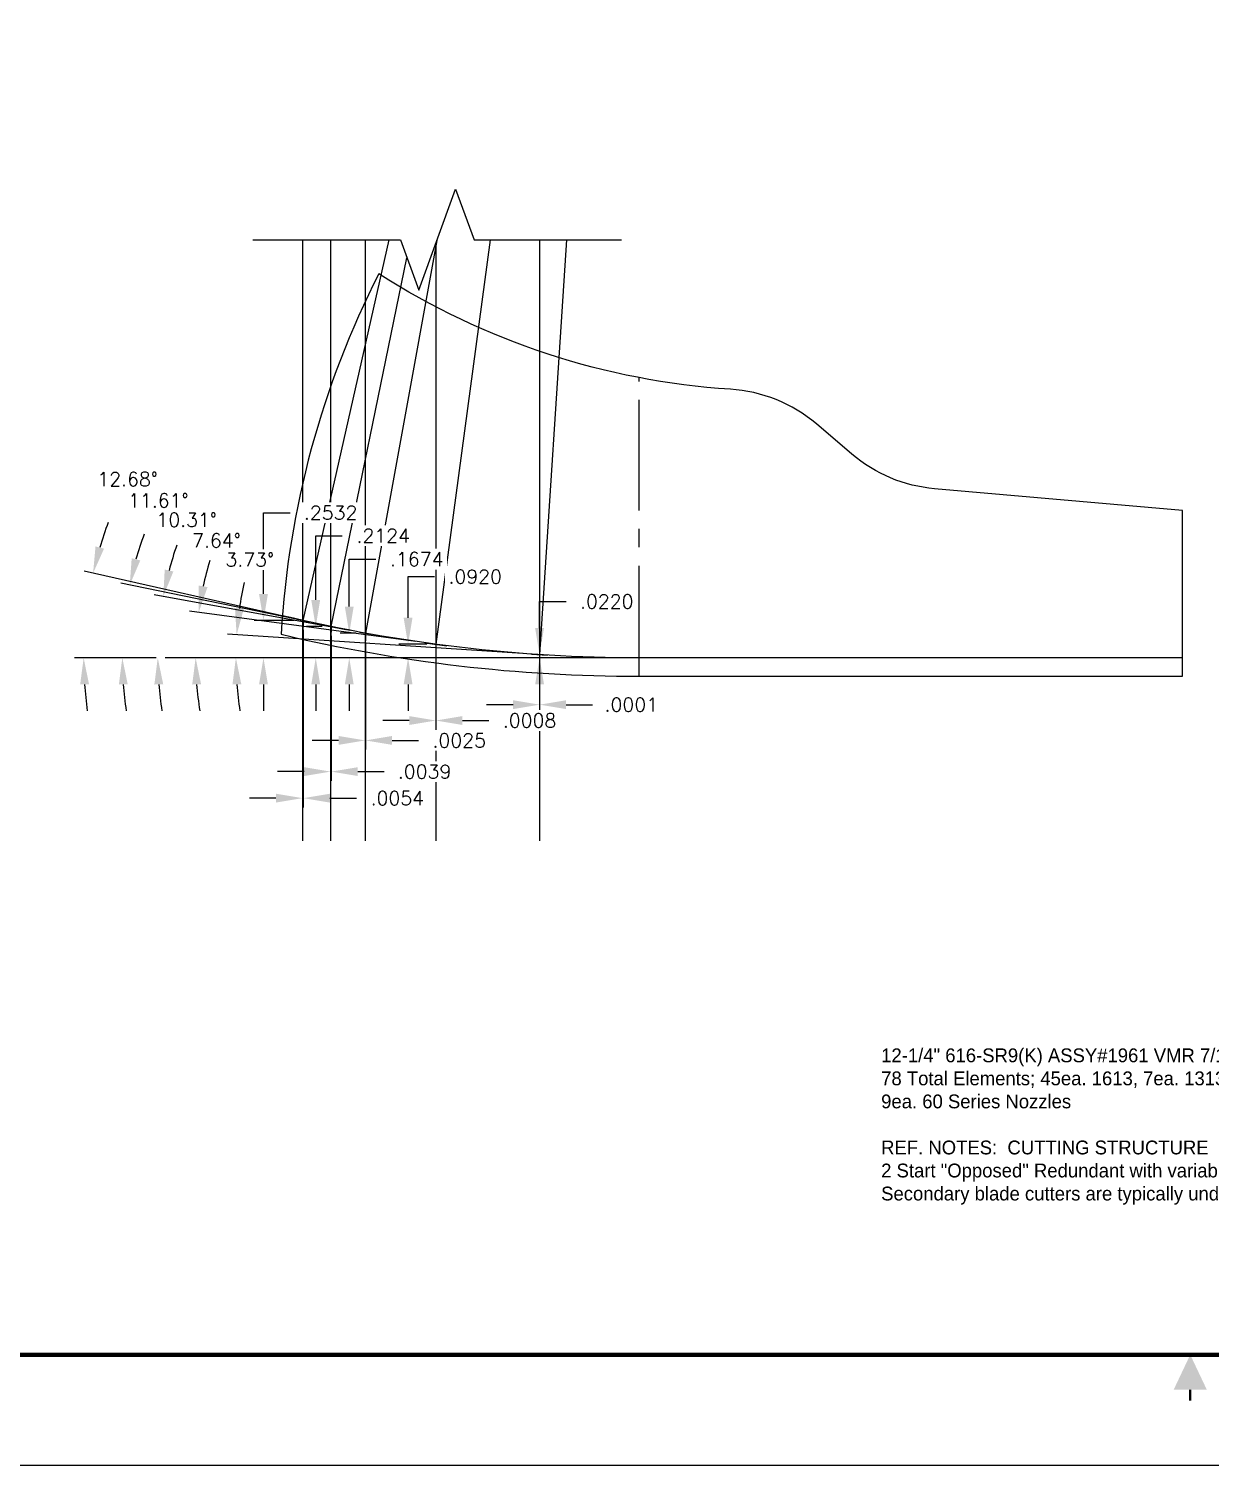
# Model space of a CAD drawing. Extents: x 0 to 34, y 0 to 24.5.
# Drawn here: x 9.12 to 17.14, y 0 to 9.75 of the extents above; entities that cross this region are included whole.
import ezdxf
from ezdxf.enums import TextEntityAlignment as Align

# ---------------------------------------------------------------- set-up
doc = ezdxf.new("R2010")
doc.units = 0
doc.header["$MEASUREMENT"] = 0
doc.linetypes.add('CENTER2', pattern=[1.125, 0.75, -0.125, 0.125, -0.125])
doc.layers.get('0').update_dxf_attribs({"linetype": 'CONTINUOUS'})
doc.layers.get('Defpoints').update_dxf_attribs({"color": 10, "linetype": 'CONTINUOUS'})
for name, color, linetype in [('CLine', 5, 'CENTER2'), ('Dims', 4, 'CONTINUOUS'), ('TEXT', 3, 'CONTINUOUS'), ('Title Block', 7, 'CONTINUOUS')]:
    doc.layers.add(name, color=color, linetype=linetype)
doc.styles.add('RomanD', font='romand.shx', dxfattribs={"width": 0.9})
doc.styles.add('RomanS', font='romans')
doc.dimstyles.get("Standard").update_dxf_attribs({"dimtxt": 0.094, "dimasz": 0.18, "dimexe": 0.0625, "dimexo": 0.0625, "dimgap": 0.09, "dimtad": 0, "dimtih": 1, "dimtoh": 1, "dimdec": 4, "dimzin": 4, "dimdsep": 46, "dimtxsty": 'RomanS', "dimcen": 0.09, "dimazin": 1, "dimtfac": 1, "dimtdec": 4, "dimtofl": 0, "dimtmove": 0, "dimatfit": 1, "dimfxl": 1, "dimtfill": 1, "dimtolj": 1, "dimtzin": 0, "dimarcsym": 0})

# ---------------------------------------------------------------- blocks, each defined once
blk = doc.blocks.new('COT_Dblock')
at = {"layer": 'Title Block', "color": 8}
blk.add_lwpolyline([(0, 0), (34, 0), (34, 22), (0, 22)], close=True, dxfattribs=at)
at = {"layer": 'Title Block', "const_width": 0.03}
blk.add_lwpolyline([(33.13, 21.25), (0.87, 21.25), (0.87, 0.75), (33.13, 0.75)], close=True, dxfattribs=at)
at = {"layer": 'Title Block', "const_width": 0.015}
blk.add_lwpolyline([(17, 0.4375), (17, 0.5125)], dxfattribs=at)
at = {"layer": 'Title Block'}
blk.add_solid([(16.8875, 0.5125), (17.1125, 0.5125), (17, 0.75)], dxfattribs=at)
at = {"layer": 'Title Block', "color": 1, "style": 'RomanS', "flags": 8}
for tag, p in [('FNAME', (0.62, 3.75)), ('REVDATE', (0.62, 2.25)), ('USER', (0.62, 0.75))]:
    blk.add_attdef(tag, text='', height=0.047, rotation=90, dxfattribs=at).set_placement(p, align=Align.BOTTOM_LEFT)
at = {"layer": 'Title Block', "color": 3, "style": 'RomanS', "flags": 8}
blk.add_attdef('DRAWN', text='', height=0.11, dxfattribs=at).set_placement((28.7003, 1.9844), align=Align.MIDDLE_CENTER)
for tag, p in [('DDATE', (28.3559, 1.6718)), ('CHECK', (28.3559, 1.406)), ('MATRL', (28.3559, 1.1487)), ('PDATE', (28.3559, 0.8829)), ('SCALE', (29.8959, 0.8555)), ('SHEET', (32.0053, 0.8555))]:
    blk.add_attdef(tag, text='', height=0.094, dxfattribs=at).set_placement(p, align=Align.MIDDLE_LEFT)
at = {"layer": 'Title Block', "color": 3, "style": 'RomanD', "width": 0.9, "flags": 8}
for tag, height, p in [('TITL1', 0.125, (31.337, 1.6835)), ('TITL2', 0.094, (31.337, 1.5143)), ('TITL3', 0.094, (31.337, 1.3739))]:
    blk.add_attdef(tag, text='', height=height, dxfattribs=at).set_placement(p, align=Align.MIDDLE_CENTER)
at = {"layer": 'Title Block', "color": 3, "style": 'RomanS', "flags": 8}
for tag, p in [('FSCM#', (30.3372, 1.1213)), ('DWG#', (31.8095, 1.1213)), ('REV#', (32.9697, 1.1213))]:
    blk.add_attdef(tag, text='', height=0.094, dxfattribs=at).set_placement(p, align=Align.TOP_CENTER)
blk = doc.blocks.new('*D129')
at = {"layer": 'Defpoints', "color": 0, "linetype": 'ByBlock'}
for p in [(12.5854, 5.4783), (12.5855, 5.5003), (12.5854, 5.1605)]:
    blk.add_point(p, dxfattribs=at)
at = {"layer": 'Dims', "color": 0, "linetype": 'ByBlock', "lineweight": -2}
for p, q in [((12.5854, 5.4158), (12.5854, 5.098)), ((12.5855, 5.4378), (12.5855, 5.098)), ((12.4054, 5.1605), (12.2254, 5.1605)), ((12.7655, 5.1605), (12.9455, 5.1605))]:
    blk.add_line(p, q, dxfattribs=at)
at = {"layer": 'Dims', "color": 0, "linetype": 'ByBlock'}
for points in [[(12.4054, 5.1905), (12.4054, 5.1305), (12.5854, 5.1605)], [(12.7655, 5.1905), (12.7655, 5.1305), (12.5855, 5.1605)]]:
    blk.add_solid(points, dxfattribs=at)
at = {"layer": 'Dims', "color": 0, "linetype": 'ByBlock', "insert": (13.2078, 5.1605), "char_height": 0.094, "attachment_point": 5, "style": 'RomanS', "bg_fill": 3, "box_fill_scale": 1.25, "bg_fill_color": 256, "bg_fill_true_color": 13158600, "bg_fill_transparency": 6763408}
blk.add_mtext('\\A1;.0001', dxfattribs=at)
blk = doc.blocks.new('*D130')
at = {"layer": 'Defpoints', "color": 0, "linetype": 'ByBlock'}
for p in [(12.5852, 5.5003), (12.5854, 5.4783), (12.5855, 5.5003)]:
    blk.add_point(p, dxfattribs=at)
at = {"layer": 'Dims', "color": 0, "linetype": 'ByBlock', "lineweight": -2}
for p, q in [((12.5852, 5.6803), (12.5852, 5.8603)), ((12.5852, 5.8603), (12.7652, 5.8603)), ((12.523, 5.5003), (12.5227, 5.5003)), ((12.5229, 5.4783), (12.5227, 5.4783)), ((12.5852, 5.2983), (12.5852, 5.1183))]:
    blk.add_line(p, q, dxfattribs=at)
at = {"layer": 'Dims', "color": 0, "linetype": 'ByBlock'}
for points in [[(12.5552, 5.6803), (12.6152, 5.6803), (12.5852, 5.5003)], [(12.5552, 5.2983), (12.6152, 5.2983), (12.5852, 5.4783)]]:
    blk.add_solid(points, dxfattribs=at)
at = {"layer": 'Dims', "color": 0, "linetype": 'ByBlock', "insert": (13.041, 5.8603), "char_height": 0.094, "attachment_point": 5, "style": 'RomanS', "bg_fill": 3, "box_fill_scale": 1.25, "bg_fill_color": 256, "bg_fill_true_color": 13158600, "bg_fill_transparency": 7092316}
blk.add_mtext('\\A1;.0220', dxfattribs=at)
blk = doc.blocks.new('*D131')
at = {"layer": 'Defpoints', "color": 0, "linetype": 'ByBlock'}
for p in [(11.8818, 5.5703), (11.8809, 5.4783), (11.8809, 5.0529)]:
    blk.add_point(p, dxfattribs=at)
at = {"layer": 'Dims', "color": 0, "linetype": 'ByBlock', "lineweight": -2}
for p, q in [((11.8818, 5.5078), (11.8818, 4.9904)), ((11.8809, 5.4158), (11.8809, 4.9904)), ((11.7009, 5.0529), (11.5209, 5.0529)), ((12.0618, 5.0529), (12.2418, 5.0529))]:
    blk.add_line(p, q, dxfattribs=at)
at = {"layer": 'Dims', "color": 0, "linetype": 'ByBlock'}
for points in [[(11.7009, 5.0829), (11.7009, 5.0229), (11.8809, 5.0529)], [(12.0618, 5.0829), (12.0618, 5.0229), (11.8818, 5.0529)]]:
    blk.add_solid(points, dxfattribs=at)
at = {"layer": 'Dims', "color": 0, "linetype": 'ByBlock', "insert": (12.5175, 5.0529), "char_height": 0.094, "attachment_point": 5, "style": 'RomanS', "bg_fill": 3, "box_fill_scale": 1.25, "bg_fill_color": 256, "bg_fill_true_color": 13158600, "bg_fill_transparency": 5544016}
blk.add_mtext('\\A1;.0008', dxfattribs=at)
blk = doc.blocks.new('*D132')
at = {"layer": 'Defpoints', "color": 0, "linetype": 'ByBlock'}
for p in [(11.8818, 5.5703), (11.693, 5.4783), (11.8809, 5.4783)]:
    blk.add_point(p, dxfattribs=at)
at = {"layer": 'Dims', "color": 0, "linetype": 'ByBlock', "lineweight": -2}
for p, q in [((11.693, 5.7503), (11.693, 6.0291)), ((11.693, 6.0291), (11.873, 6.0291)), ((11.8193, 5.5703), (11.6305, 5.5703)), ((11.8184, 5.4783), (11.6305, 5.4783)), ((11.693, 5.2983), (11.693, 5.1183))]:
    blk.add_line(p, q, dxfattribs=at)
at = {"layer": 'Dims', "color": 0, "linetype": 'ByBlock'}
for points in [[(11.663, 5.7503), (11.723, 5.7503), (11.693, 5.5703)], [(11.663, 5.2983), (11.723, 5.2983), (11.693, 5.4783)]]:
    blk.add_solid(points, dxfattribs=at)
at = {"layer": 'Dims', "color": 0, "linetype": 'ByBlock', "insert": (12.1487, 6.0291), "char_height": 0.094, "attachment_point": 5, "style": 'RomanS', "bg_fill": 3, "box_fill_scale": 1.25, "bg_fill_color": 256, "bg_fill_true_color": 13158600, "bg_fill_transparency": 6796080}
blk.add_mtext('\\A1;.0920', dxfattribs=at)
blk = doc.blocks.new('*D133')
at = {"layer": 'Defpoints', "color": 0, "linetype": 'ByBlock'}
for p in [(11.4043, 5.6457), (11.4017, 5.4783), (11.4017, 4.918)]:
    blk.add_point(p, dxfattribs=at)
at = {"layer": 'Dims', "color": 0, "linetype": 'ByBlock', "lineweight": -2}
for p, q in [((11.4043, 5.5832), (11.4043, 4.8555)), ((11.4017, 5.4158), (11.4017, 4.8555)), ((11.2217, 4.918), (11.0417, 4.918)), ((11.5843, 4.918), (11.7643, 4.918))]:
    blk.add_line(p, q, dxfattribs=at)
at = {"layer": 'Dims', "color": 0, "linetype": 'ByBlock'}
for points in [[(11.2217, 4.948), (11.2217, 4.888), (11.4017, 4.918)], [(11.5843, 4.948), (11.5843, 4.888), (11.4043, 4.918)]]:
    blk.add_solid(points, dxfattribs=at)
at = {"layer": 'Dims', "color": 0, "linetype": 'ByBlock', "insert": (12.04, 4.918), "char_height": 0.094, "attachment_point": 5, "style": 'RomanS', "bg_fill": 3, "box_fill_scale": 1.25, "bg_fill_color": 256, "bg_fill_true_color": 13158600, "bg_fill_transparency": 5544016}
blk.add_mtext('\\A1;.0025', dxfattribs=at)
blk = doc.blocks.new('*D134')
at = {"layer": 'Defpoints', "color": 0, "linetype": 'ByBlock'}
for p in [(11.2941, 5.6457), (11.4043, 5.6457), (11.4017, 5.4783)]:
    blk.add_point(p, dxfattribs=at)
at = {"layer": 'Dims', "color": 0, "linetype": 'ByBlock', "lineweight": -2}
for p, q in [((11.2941, 5.8257), (11.2941, 6.148)), ((11.2941, 6.148), (11.4741, 6.148)), ((11.3418, 5.6457), (11.2316, 5.6457)), ((11.3392, 5.4783), (11.2316, 5.4783)), ((11.2941, 5.2983), (11.2941, 5.1183))]:
    blk.add_line(p, q, dxfattribs=at)
at = {"layer": 'Dims', "color": 0, "linetype": 'ByBlock'}
for points in [[(11.2641, 5.8257), (11.3241, 5.8257), (11.2941, 5.6457)], [(11.2641, 5.2983), (11.3241, 5.2983), (11.2941, 5.4783)]]:
    blk.add_solid(points, dxfattribs=at)
at = {"layer": 'Dims', "color": 0, "linetype": 'ByBlock', "insert": (11.7521, 6.148), "char_height": 0.094, "attachment_point": 5, "style": 'RomanS', "bg_fill": 3, "box_fill_scale": 1.25, "bg_fill_color": 256, "bg_fill_true_color": 13158600, "bg_fill_transparency": 4947948}
blk.add_mtext('\\A1;.1674', dxfattribs=at)
blk = doc.blocks.new('*D135')
at = {"layer": 'Defpoints', "color": 0, "linetype": 'ByBlock'}
for p in [(11.1717, 5.6907), (11.0665, 5.4783), (11.1678, 5.4783)]:
    blk.add_point(p, dxfattribs=at)
at = {"layer": 'Dims', "color": 0, "linetype": 'ByBlock', "lineweight": -2}
for p, q in [((11.0665, 5.8707), (11.0665, 6.3067)), ((11.0665, 6.3067), (11.2465, 6.3067)), ((11.1092, 5.6907), (11.004, 5.6907)), ((11.1053, 5.4783), (11.004, 5.4783)), ((11.0665, 5.2983), (11.0665, 5.1183))]:
    blk.add_line(p, q, dxfattribs=at)
at = {"layer": 'Dims', "color": 0, "linetype": 'ByBlock'}
for points in [[(11.0365, 5.8707), (11.0965, 5.8707), (11.0665, 5.6907)], [(11.0365, 5.2983), (11.0965, 5.2983), (11.0665, 5.4783)]]:
    blk.add_solid(points, dxfattribs=at)
at = {"layer": 'Dims', "color": 0, "linetype": 'ByBlock', "insert": (11.5245, 6.3067), "char_height": 0.094, "attachment_point": 5, "style": 'RomanS', "bg_fill": 3, "box_fill_scale": 1.25, "bg_fill_color": 256, "bg_fill_true_color": 13158600, "bg_fill_transparency": 5544016}
blk.add_mtext('\\A1;.2124', dxfattribs=at)
blk = doc.blocks.new('*D136')
at = {"layer": 'Defpoints', "color": 0, "linetype": 'ByBlock'}
for p in [(11.1717, 5.6907), (11.1678, 5.4783), (11.1678, 4.7063)]:
    blk.add_point(p, dxfattribs=at)
at = {"layer": 'Dims', "color": 0, "linetype": 'ByBlock', "lineweight": -2}
for p, q in [((11.1717, 5.6282), (11.1717, 4.6438)), ((11.1678, 5.4158), (11.1678, 4.6438)), ((10.9878, 4.7063), (10.8078, 4.7063)), ((11.3517, 4.7063), (11.5317, 4.7063))]:
    blk.add_line(p, q, dxfattribs=at)
at = {"layer": 'Dims', "color": 0, "linetype": 'ByBlock'}
for points in [[(10.9878, 4.7363), (10.9878, 4.6763), (11.1678, 4.7063)], [(11.3517, 4.7363), (11.3517, 4.6763), (11.1717, 4.7063)]]:
    blk.add_solid(points, dxfattribs=at)
at = {"layer": 'Dims', "color": 0, "linetype": 'ByBlock', "insert": (11.8052, 4.7063), "char_height": 0.094, "attachment_point": 5, "style": 'RomanS', "bg_fill": 3, "box_fill_scale": 1.25, "bg_fill_color": 256, "bg_fill_true_color": 13158600, "bg_fill_transparency": 3719404}
blk.add_mtext('\\A1;.0039', dxfattribs=at)
blk = doc.blocks.new('*D137')
at = {"layer": 'Defpoints', "color": 0, "linetype": 'ByBlock'}
for p in [(10.9823, 5.7315), (10.712, 5.4783), (10.9769, 5.4783)]:
    blk.add_point(p, dxfattribs=at)
at = {"layer": 'Dims', "color": 0, "linetype": 'ByBlock', "lineweight": -2}
for p, q in [((10.712, 5.9115), (10.712, 6.4629)), ((10.712, 6.4629), (10.892, 6.4629)), ((10.9198, 5.7315), (10.6495, 5.7315)), ((10.9144, 5.4783), (10.6495, 5.4783)), ((10.712, 5.2983), (10.712, 5.1183))]:
    blk.add_line(p, q, dxfattribs=at)
at = {"layer": 'Dims', "color": 0, "linetype": 'ByBlock'}
for points in [[(10.682, 5.9115), (10.742, 5.9115), (10.712, 5.7315)], [(10.682, 5.2983), (10.742, 5.2983), (10.712, 5.4783)]]:
    blk.add_solid(points, dxfattribs=at)
at = {"layer": 'Dims', "color": 0, "linetype": 'ByBlock', "insert": (11.1678, 6.4629), "char_height": 0.094, "attachment_point": 5, "style": 'RomanS', "bg_fill": 3, "box_fill_scale": 1.25, "bg_fill_color": 256, "bg_fill_true_color": 13158600, "bg_fill_transparency": 4879668}
blk.add_mtext('\\A1;.2532', dxfattribs=at)
blk = doc.blocks.new('*D138')
at = {"layer": 'Defpoints', "color": 0, "linetype": 'ByBlock'}
for p in [(10.9823, 5.7315), (10.9769, 5.4783), (10.9769, 4.5262)]:
    blk.add_point(p, dxfattribs=at)
at = {"layer": 'Dims', "color": 0, "linetype": 'ByBlock', "lineweight": -2}
for p, q in [((10.9823, 5.669), (10.9823, 4.4637)), ((10.9769, 5.4158), (10.9769, 4.4637)), ((10.7969, 4.5262), (10.6169, 4.5262)), ((11.1623, 4.5262), (11.3423, 4.5262))]:
    blk.add_line(p, q, dxfattribs=at)
at = {"layer": 'Dims', "color": 0, "linetype": 'ByBlock'}
for points in [[(10.7969, 4.5562), (10.7969, 4.4962), (10.9769, 4.5262)], [(11.1623, 4.5562), (11.1623, 4.4962), (10.9823, 4.5262)]]:
    blk.add_solid(points, dxfattribs=at)
at = {"layer": 'Dims', "color": 0, "linetype": 'ByBlock', "insert": (11.6203, 4.5262), "char_height": 0.094, "attachment_point": 5, "style": 'RomanS', "bg_fill": 3, "box_fill_scale": 1.25, "bg_fill_color": 256, "bg_fill_true_color": 13158600, "bg_fill_transparency": 4879668}
blk.add_mtext('\\A1;.0054', dxfattribs=at)
blk = doc.blocks.new('*D139')
at = {"layer": 'Defpoints', "color": 0, "linetype": 'ByBlock'}
for p in [(10.046, 5.4783), (10.5254, 5.5303), (12.5316, 5.5038), (12.6394, 5.4967), (13.2604, 5.4783)]:
    blk.add_point(p, dxfattribs=at)
at = {"layer": 'Dims', "color": 0, "linetype": 'ByBlock', "lineweight": -2}
blk.add_line((12.4692, 5.5078), (10.4675, 5.6383), dxfattribs=at)
for start, end in [(167.6656, 171.9678), (184.3022, 188.60439)]:
    blk.add_arc((12.9226, 5.4783), 2.3978, start, end, dxfattribs=at)
at = {"layer": 'Dims', "color": 0, "linetype": 'ByBlock'}
for points in [[(10.5782, 5.8102), (10.5185, 5.8164), (10.5299, 5.6343)], [(10.5016, 5.2973), (10.5616, 5.2995), (10.5248, 5.4783)]]:
    blk.add_solid(points, dxfattribs=at)
at = {"layer": 'Dims', "color": 0, "linetype": 'ByBlock', "insert": (10.6192, 6.1445), "char_height": 0.094, "attachment_point": 5, "style": 'RomanS', "bg_fill": 3, "box_fill_scale": 1.25, "bg_fill_color": 256, "bg_fill_true_color": 13158600, "bg_fill_transparency": 7516060}
blk.add_mtext('\\A1;3.73°', dxfattribs=at)
blk = doc.blocks.new('*D140')
at = {"layer": 'Defpoints', "color": 0, "linetype": 'ByBlock'}
for p in [(10.2539, 5.5811), (11.8071, 5.5803), (11.9564, 5.5603), (10.046, 5.4783), (13.2604, 5.4783)]:
    blk.add_point(p, dxfattribs=at)
at = {"layer": 'Dims', "color": 0, "linetype": 'ByBlock', "lineweight": -2}
blk.add_line((11.7452, 5.5886), (10.2102, 5.7944), dxfattribs=at)
for start, end in [(163.45711, 167.91043), (184.45333, 188.90665)]:
    blk.add_arc((12.568, 5.4783), 2.3164, start, end, dxfattribs=at)
at = {"layer": 'Dims', "color": 0, "linetype": 'ByBlock'}
for points in [[(10.3325, 5.9583), (10.2734, 5.9686), (10.2721, 5.7861)], [(10.2286, 5.2972), (10.2886, 5.2996), (10.2516, 5.4783)]]:
    blk.add_solid(points, dxfattribs=at)
at = {"layer": 'Dims', "color": 0, "linetype": 'ByBlock', "insert": (10.3929, 6.275), "char_height": 0.094, "attachment_point": 5, "style": 'RomanS', "bg_fill": 3, "box_fill_scale": 1.25, "bg_fill_color": 256, "bg_fill_true_color": 13158600, "bg_fill_transparency": 7602261}
blk.add_mtext('\\A1;7.64°', dxfattribs=at)
blk = doc.blocks.new('*D141')
at = {"layer": 'Defpoints', "color": 0, "linetype": 'ByBlock'}
for p in [(11.3625, 5.6533), (9.9989, 5.6179), (11.446, 5.6381), (10.046, 5.4783), (13.2604, 5.4783)]:
    blk.add_point(p, dxfattribs=at)
at = {"layer": 'Dims', "color": 0, "linetype": 'ByBlock', "lineweight": -2}
for p, q in [((11.301, 5.6644), (9.9708, 5.9063)), ((9.9835, 5.4783), (9.9322, 5.4783))]:
    blk.add_line(p, q, dxfattribs=at)
for start, end in [(160.8396, 165.26678), (184.42718, 188.85437)]:
    blk.add_arc((12.3248, 5.4783), 2.3301, start, end, dxfattribs=at)
at = {"layer": 'Dims', "color": 0, "linetype": 'ByBlock'}
for points in [[(10.1006, 6.0644), (10.042, 6.0774), (10.0323, 5.8951)], [(9.9717, 5.2972), (10.0316, 5.2996), (9.9947, 5.4783)]]:
    blk.add_solid(points, dxfattribs=at)
at = {"layer": 'Dims', "color": 0, "linetype": 'ByBlock', "insert": (10.1911, 6.4146), "char_height": 0.094, "attachment_point": 5, "style": 'RomanS', "bg_fill": 3, "box_fill_scale": 1.25, "bg_fill_color": 256, "bg_fill_true_color": 13158600, "bg_fill_transparency": 6129100}
blk.add_mtext('\\A1;10.31°', dxfattribs=at)
blk = doc.blocks.new('*D142')
at = {"layer": 'Defpoints', "color": 0, "linetype": 'ByBlock'}
for p in [(11.0726, 5.7111), (11.2708, 5.6703), (9.7598, 5.6438), (10.046, 5.4783), (13.2604, 5.4783)]:
    blk.add_point(p, dxfattribs=at)
at = {"layer": 'Dims', "color": 0, "linetype": 'ByBlock', "lineweight": -2}
for p, q in [((11.0113, 5.7237), (9.7432, 5.9843)), ((9.9835, 5.4783), (9.6917, 5.4783))]:
    blk.add_line(p, q, dxfattribs=at)
for start, end in [(159.96812, 164.17682), (184.2087, 188.4174)]:
    blk.add_arc((12.2052, 5.4783), 2.451, start, end, dxfattribs=at)
at = {"layer": 'Dims', "color": 0, "linetype": 'ByBlock'}
for points in [[(9.8763, 6.1395), (9.818, 6.1537), (9.8044, 5.9717)], [(9.7309, 5.2973), (9.7908, 5.2995), (9.7542, 5.4783)]]:
    blk.add_solid(points, dxfattribs=at)
at = {"layer": 'Dims', "color": 0, "linetype": 'ByBlock', "insert": (9.999, 6.546), "char_height": 0.094, "attachment_point": 5, "style": 'RomanS', "bg_fill": 3, "box_fill_scale": 1.25, "bg_fill_color": 256, "bg_fill_true_color": 13158600, "bg_fill_transparency": 3211313}
blk.add_mtext('\\A1;11.61°', dxfattribs=at)
blk = doc.blocks.new('*D143')
at = {"layer": 'Defpoints', "color": 0, "linetype": 'ByBlock'}
for p in [(9.4992, 5.6711), (10.9377, 5.7415), (11.0268, 5.7215), (10.046, 5.4783), (13.2604, 5.4783)]:
    blk.add_point(p, dxfattribs=at)
at = {"layer": 'Dims', "color": 0, "linetype": 'ByBlock', "lineweight": -2}
for p, q in [((10.8768, 5.7552), (9.4949, 6.0662)), ((9.9835, 5.4783), (9.4295, 5.4783))]:
    blk.add_line(p, q, dxfattribs=at)
for start, end in [(159.4271, 163.37141), (183.9443, 187.88861)]:
    blk.add_arc((12.1073, 5.4783), 2.6152, start, end, dxfattribs=at)
at = {"layer": 'Dims', "color": 0, "linetype": 'ByBlock'}
for points in [[(9.6304, 6.2191), (9.5724, 6.2343), (9.5559, 6.0525)], [(9.4683, 5.2973), (9.5282, 5.2994), (9.492, 5.4783)]]:
    blk.add_solid(points, dxfattribs=at)
at = {"layer": 'Dims', "color": 0, "linetype": 'ByBlock', "insert": (9.7903, 6.6911), "char_height": 0.094, "attachment_point": 5, "style": 'RomanS', "bg_fill": 3, "box_fill_scale": 1.25, "bg_fill_color": 256, "bg_fill_true_color": 13158600, "bg_fill_transparency": 5542984}
blk.add_mtext('\\A1;12.68°', dxfattribs=at)

msp = doc.modelspace()

# ---------------------------------------------------------------- linework, layer by layer
at = {"color": 0}
msp.add_line((13.26042, 5.47827), (10.046, 5.47827), dxfattribs=at)
at = {"linetype": 'Continuous', "flags": 128}
msp.add_lwpolyline([(10.64074, 8.3152), (11.64074, 8.3152), (11.76574, 7.97176), (12.01574, 8.65863), (12.14074, 8.3152), (13.14074, 8.3152)], dxfattribs=at)
at = {"layer": 'CLine'}
msp.add_line((13.26042, 5.35327), (13.26042, 7.37945), dxfattribs=at)
at = {"layer": 'CLine', "color": 1, "linetype": 'Continuous', "flags": 128}
msp.add_lwpolyline([(16.94792, 5.47827), (13.26042, 5.47827, -0.0589088), (10.84101, 5.76432)], format="xyb", dxfattribs=at)
at = {"layer": 'Dims', "color": 211}
for p, q in [((10.97692, 8.3152), (10.97692, 4.2372)), ((10.98229, 5.73148), (11.56381, 8.3152))]:
    msp.add_line(p, q, dxfattribs=at)
at = {"layer": 'Dims', "color": 30}
for p, q in [((11.16776, 8.3152), (11.16776, 4.2372)), ((11.17167, 5.69071), (11.6857, 8.19167)), ((11.07255, 5.71108), (11.27078, 5.67034))]:
    msp.add_line(p, q, dxfattribs=at)
at = {"layer": 'Dims', "color": 5}
for p, q in [((11.40174, 8.3152), (11.40174, 4.2372)), ((11.88866, 8.30948), (11.40427, 5.64566)), ((11.36249, 5.65326), (11.44605, 5.63807))]:
    msp.add_line(p, q, dxfattribs=at)
at = {"layer": 'Dims', "color": 3}
for p, q in [((11.88092, 8.28821), (11.88092, 4.2372)), ((12.24977, 8.3152), (11.88175, 5.57028)), ((11.80714, 5.58029), (11.95637, 5.56028))]:
    msp.add_line(p, q, dxfattribs=at)
at = {"layer": 'Dims', "color": 2}
for p, q in [((12.58542, 8.3152), (12.58542, 4.2372)), ((12.76899, 8.3152), (12.58547, 5.50025)), ((12.53157, 5.50377), (12.63938, 5.49674))]:
    msp.add_line(p, q, dxfattribs=at)
at = {"layer": 'Dims', "color": 30}
msp.add_arc((16.94792, 5.47827), 5.78016, 177.893772, 180, dxfattribs=at)
at = {"layer": 'Dims', "color": 5}
msp.add_arc((16.94792, 5.47827), 5.54617, 178.270503, 180, dxfattribs=at)
at = {"layer": 'Dims', "color": 3}
msp.add_arc((16.94792, 5.47827), 5.067, 178.959542, 180, dxfattribs=at)
at = {"layer": 'Dims', "color": 2}
msp.add_arc((16.94792, 5.47827), 4.3625, 179.711353, 180, dxfattribs=at)

# ---------------------------------------------------------------- block references
at = {"layer": 'Title Block'}
msp.add_blockref('COT_Dblock', (0, 0), dxfattribs=at)

# ---------------------------------------------------------------- texts
at = {"layer": 'TEXT', "insert": (14.90288, 2.8281), "char_height": 0.09375, "width": 8.4192095, "attachment_point": 1}
msp.add_mtext('\\A1;12-1/4" 616-SR9(K) ASSY#1961 VMR 7/14/11\\P78 Total Elements; 45ea. 1613, 7ea. 1313, \\P9ea. 60 Series Nozzles\\P\\PREF. NOTES:  CUTTING STRUCTURE\\P2 Start "Opposed" Redundant with variable exposure.  \\PSecondary blade cutters are typically under exposed parallel to bit axis by -.100". ', dxfattribs=at)

# ---------------------------------------------------------------- next in the draw order: dimensions: what is measured, and where the dimension line sits
at = {"layer": 'Dims', "linetype": 'ByBlock'}
dim = msp.add_linear_dim(base=(12.585419, 5.160456), p1=(12.585474, 5.500252), p2=(12.585419, 5.478274), dimstyle='Standard', override={"dimtfill": 1}, dxfattribs=at)
dim.commit()
dim.dimension.update_dxf_attribs({"geometry": '*D129', "text_midpoint": (13.207807, 5.160456), "dimtype": 160})

# ---------------------------------------------------------------- next in the draw order: dimensions: what is measured, and where the dimension line sits
dim = msp.add_linear_dim(base=(12.58519, 5.50025), p1=(12.58542, 5.47827), p2=(12.58547, 5.50025), angle=90, dimstyle='Standard', override={"dimtfill": 1}, dxfattribs=at)
dim.commit()
dim.dimension.update_dxf_attribs({"geometry": '*D130', "text_midpoint": (13.04095, 5.86025)})

# ---------------------------------------------------------------- next in the draw order: dimensions: what is measured, and where the dimension line sits
dim = msp.add_linear_dim(base=(11.88092, 5.05294), p1=(11.88175, 5.57028), p2=(11.88092, 5.47827), dimstyle='Standard', override={"dimtfill": 1}, dxfattribs=at)
dim.commit()
dim.dimension.update_dxf_attribs({"geometry": '*D131', "text_midpoint": (12.51752, 5.05294), "dimtype": 160})

# ---------------------------------------------------------------- next in the draw order: dimensions: what is measured, and where the dimension line sits
dim = msp.add_linear_dim(base=(11.69296, 5.47827), p1=(11.88175, 5.57028), p2=(11.88092, 5.47827), angle=90, dimstyle='Standard', override={"dimtfill": 1}, dxfattribs=at)
dim.commit()
dim.dimension.update_dxf_attribs({"geometry": '*D132', "text_midpoint": (12.14873, 6.02909), "dimtype": 160})

# ---------------------------------------------------------------- next in the draw order: dimensions: what is measured, and where the dimension line sits
dim = msp.add_linear_dim(base=(11.40174, 4.918), p1=(11.40427, 5.64566), p2=(11.40174, 5.47827), dimstyle='Standard', override={"dimtfill": 1}, dxfattribs=at)
dim.commit()
dim.dimension.update_dxf_attribs({"geometry": '*D133', "text_midpoint": (12.04003, 4.918), "dimtype": 160})

# ---------------------------------------------------------------- next in the draw order: dimensions: what is measured, and where the dimension line sits
dim = msp.add_linear_dim(base=(11.29405, 5.64566), p1=(11.40174, 5.47827), p2=(11.40427, 5.64566), angle=90, dimstyle='Standard', override={"dimtfill": 1}, dxfattribs=at)
dim.commit()
dim.dimension.update_dxf_attribs({"geometry": '*D134', "text_midpoint": (11.75205, 6.14801), "dimtype": 160})

# ---------------------------------------------------------------- next in the draw order: dimensions: what is measured, and where the dimension line sits
dim = msp.add_linear_dim(base=(11.06648, 5.47827), p1=(11.17167, 5.69071), p2=(11.16776, 5.47827), angle=90, dimstyle='Standard', override={"dimtfill": 1}, dxfattribs=at)
dim.commit()
dim.dimension.update_dxf_attribs({"geometry": '*D135', "text_midpoint": (11.52448, 6.30672), "dimtype": 160})

# ---------------------------------------------------------------- next in the draw order: dimensions: what is measured, and where the dimension line sits
dim = msp.add_linear_dim(base=(11.16776, 4.70633), p1=(11.17167, 5.69071), p2=(11.16776, 5.47827), dimstyle='Standard', override={"dimtfill": 1}, dxfattribs=at)
dim.commit()
dim.dimension.update_dxf_attribs({"geometry": '*D136', "text_midpoint": (11.80519, 4.70633), "dimtype": 160})

# ---------------------------------------------------------------- next in the draw order: linework, layer by layer
at = {"layer": 'Dims', "color": 211}
msp.add_line((10.93774, 5.74151), (11.02684, 5.72145), dxfattribs=at)
msp.add_arc((16.94792, 5.47827), 5.971, 177.569607, 180, dxfattribs=at)

# ---------------------------------------------------------------- next in the draw order: dimensions: what is measured, and where the dimension line sits
at = {"layer": 'Dims', "linetype": 'ByBlock'}
dim = msp.add_linear_dim(base=(10.712, 5.47827), p1=(10.98229, 5.73148), p2=(10.97692, 5.47827), angle=90, dimstyle='Standard', override={"dimtfill": 1}, dxfattribs=at)
dim.commit()
dim.dimension.update_dxf_attribs({"geometry": '*D137', "text_midpoint": (11.16776, 6.46286), "dimtype": 160})

# ---------------------------------------------------------------- next in the draw order: dimensions: what is measured, and where the dimension line sits
dim = msp.add_linear_dim(base=(10.97692, 4.52624), p1=(10.98229, 5.73148), p2=(10.97692, 5.47827), dimstyle='Standard', override={"dimtfill": 1}, dxfattribs=at)
dim.commit()
dim.dimension.update_dxf_attribs({"geometry": '*D138', "text_midpoint": (11.62029, 4.52624), "dimtype": 160})

# ---------------------------------------------------------------- next in the draw order: dimensions: what is measured, and where the dimension line sits
dim = msp.add_angular_dim_2l(base=(10.52539, 5.5303), line1=((12.53157, 5.50377), (12.63938, 5.49674)), line2=((13.26042, 5.47827), (10.046, 5.47827)), dimstyle='Standard', override={"dimtfill": 1}, dxfattribs=at)
dim.commit()
dim.dimension.update_dxf_attribs({"geometry": '*D139', "text_midpoint": (10.61925, 6.14454), "dimtype": 162})

# ---------------------------------------------------------------- next in the draw order: dimensions: what is measured, and where the dimension line sits
dim = msp.add_angular_dim_2l(base=(10.25387, 5.58115), line1=((11.80714, 5.58029), (11.95637, 5.56028)), line2=((13.26042, 5.47827), (10.046, 5.47827)), dimstyle='Standard', override={"dimtfill": 1}, dxfattribs=at)
dim.commit()
dim.dimension.update_dxf_attribs({"geometry": '*D140', "text_midpoint": (10.3929, 6.27497), "dimtype": 162})

# ---------------------------------------------------------------- next in the draw order: dimensions: what is measured, and where the dimension line sits
dim = msp.add_angular_dim_2l(base=(9.998878, 5.617899), line1=((11.362495, 5.653259), (11.446047, 5.638066)), line2=((13.260419, 5.478274), (10.046003, 5.478274)), dimstyle='Standard', override={"dimtfill": 1}, dxfattribs=at)
dim.commit()
dim.dimension.update_dxf_attribs({"geometry": '*D141', "text_midpoint": (10.191092, 6.414597), "dimtype": 162})

# ---------------------------------------------------------------- next in the draw order: dimensions: what is measured, and where the dimension line sits
dim = msp.add_angular_dim_2l(base=(9.75983, 5.64376), line1=((11.07255, 5.71108), (11.27078, 5.67034)), line2=((13.26042, 5.47827), (10.046, 5.47827)), dimstyle='Standard', override={"dimtfill": 1}, dxfattribs=at)
dim.commit()
dim.dimension.update_dxf_attribs({"geometry": '*D142', "text_midpoint": (9.99903, 6.54603), "dimtype": 162})

# ---------------------------------------------------------------- next in the draw order: dimensions: what is measured, and where the dimension line sits
dim = msp.add_angular_dim_2l(base=(9.499166, 5.671088), line1=((10.937735, 5.741506), (11.026844, 5.72145)), line2=((13.260419, 5.478274), (10.046003, 5.478274)), dimstyle='Standard', override={"dimtfill": 1}, dxfattribs=at)
dim.commit()
dim.dimension.update_dxf_attribs({"geometry": '*D143', "text_midpoint": (9.790256, 6.691055), "dimtype": 162})

# ---------------------------------------------------------------- next in the draw order: linework, layer by layer
at = {"color": 0, "flags": 128}
msp.add_lwpolyline([(13.87967, 7.30091, -0.1275233), (11.49535, 8.0841, 0.1045794), (10.83258, 5.63782, 0.0583998), (13.26042, 5.35327), (16.94792, 5.35327), (16.94792, 6.47827), (15.26551, 6.62547, -0.1555479), (14.70501, 6.85973), (14.46368, 7.06487, 0.1615894)], format="xyb", close=True, dxfattribs=at)

doc.saveas('drawing.dxf')
